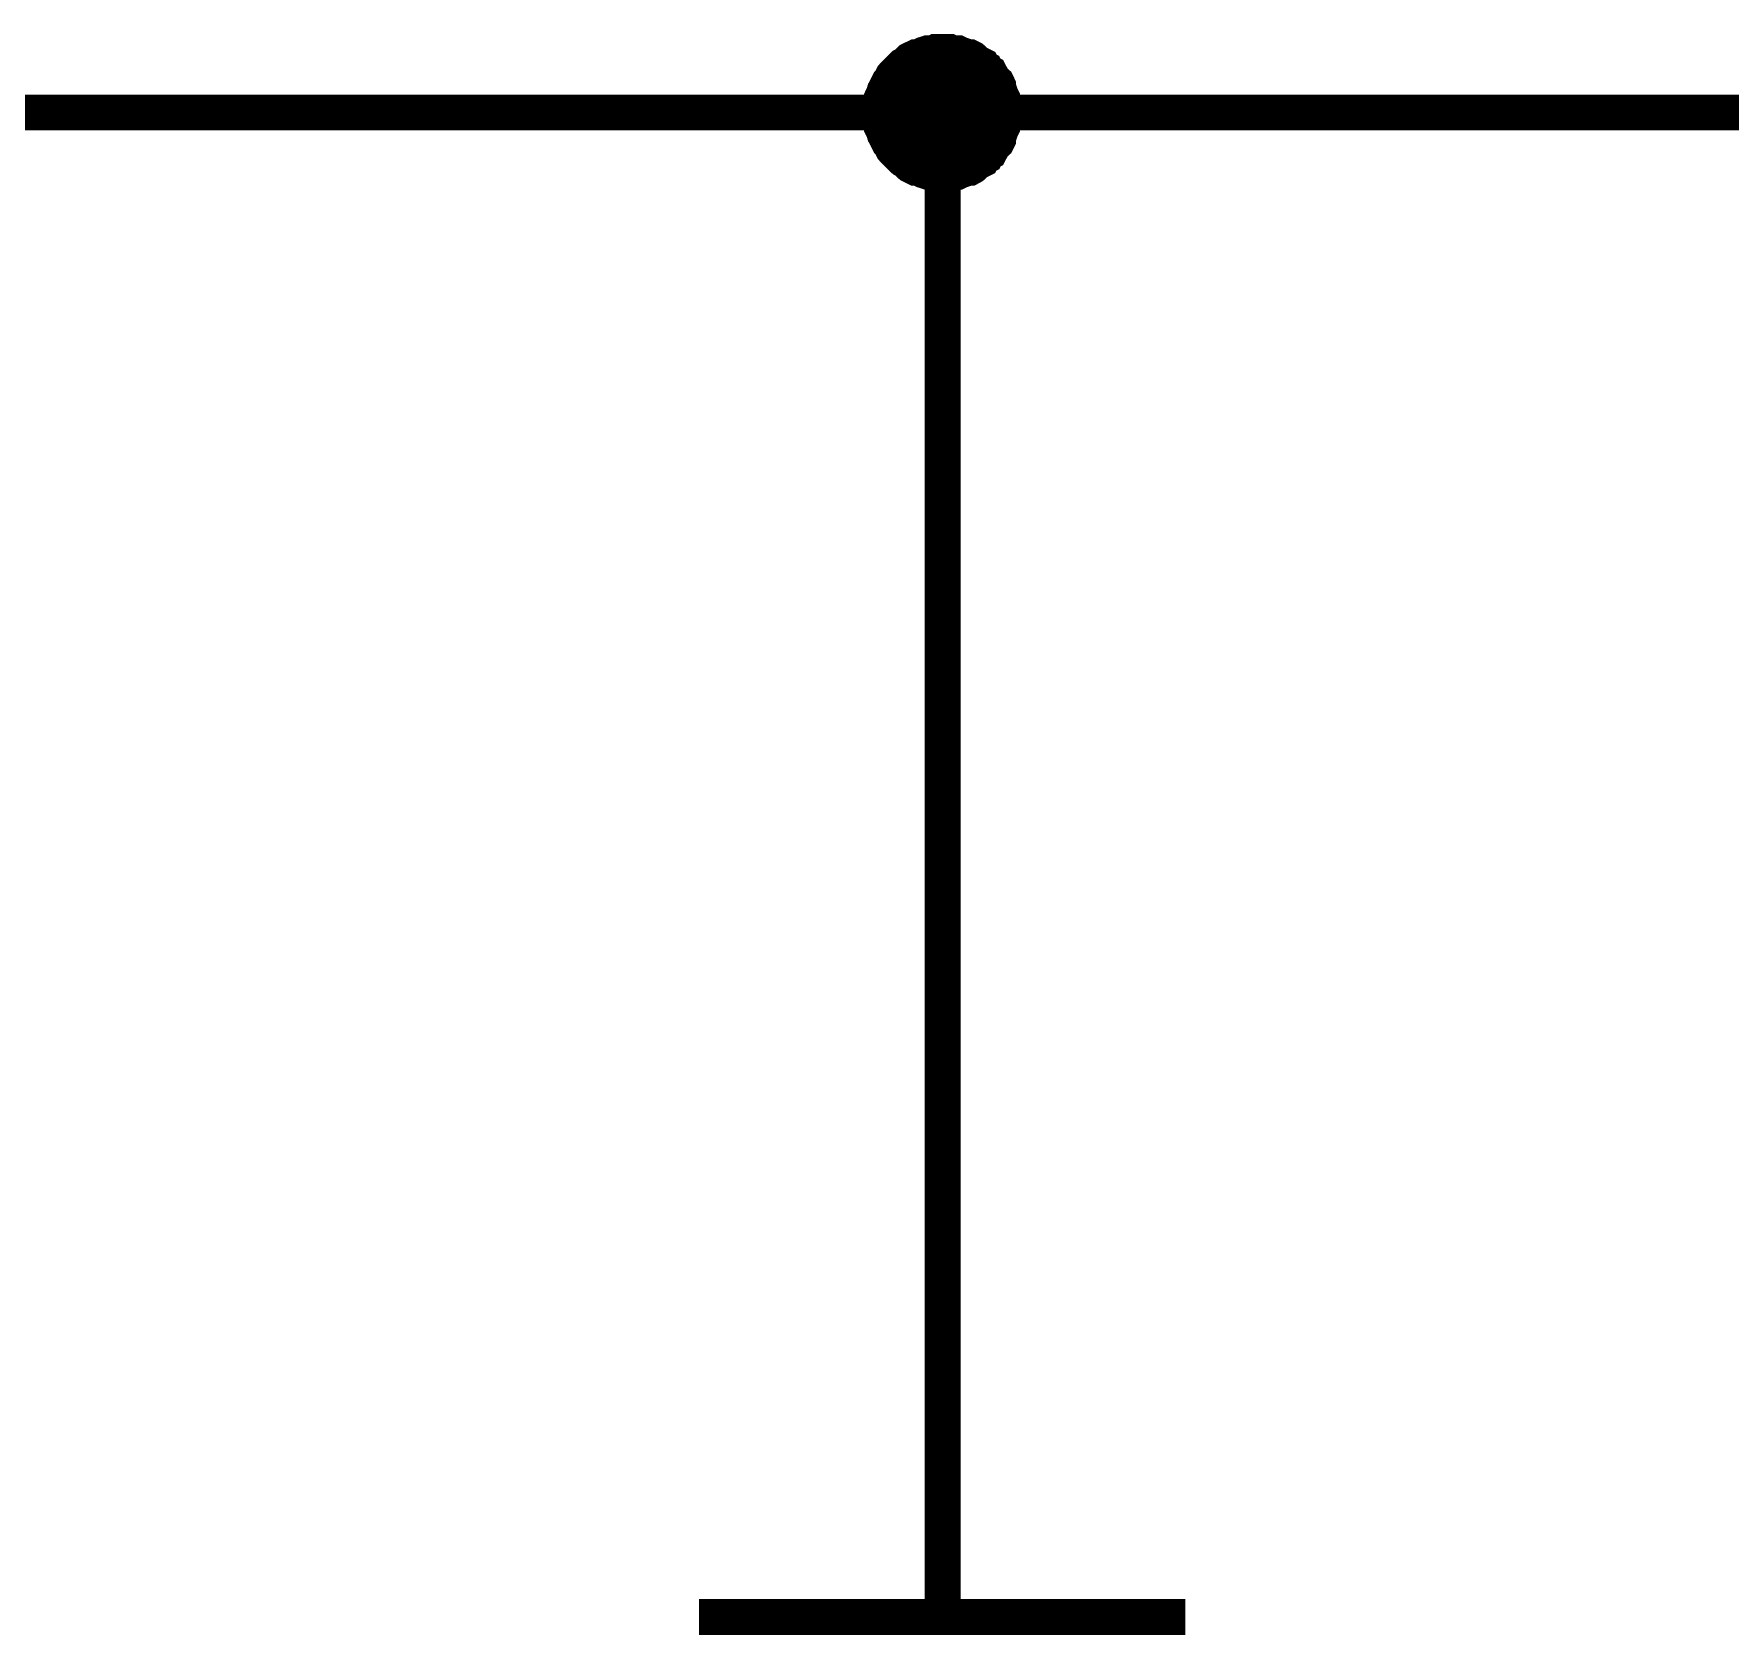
# Model space of a CAD drawing. Header units: millimetres. Extents: x 0 to 394, y 0 to 282.
# Drawn here: x 82.44 to 96.58, y 247.3 to 260.65 of the extents above; entities that cross this region are included whole.
import ezdxf

# ---------------------------------------------------------------- set-up
doc = ezdxf.new("R2010")
doc.units = ezdxf.units.MM
doc.layers.add('Sheet', color=255, linetype='Continuous')

msp = doc.modelspace()

# ---------------------------------------------------------------- linework, layer by layer
at = {"layer": 'Sheet'}
for points, const_width in [([(89.497, 259.995), (89.497, 260.017), (89.497, 260.051), (89.508, 260.073), (89.508, 260.096), (89.508, 260.118), (89.519, 260.141), (89.53, 260.175), (89.542, 260.197), (89.553, 260.219), (89.564, 260.242), (89.575, 260.253), (89.587, 260.276), (89.598, 260.298), (89.62, 260.321), (89.631, 260.332), (89.654, 260.354), (89.665, 260.365), (89.688, 260.388), (89.71, 260.399), (89.721, 260.41), (89.744, 260.433), (89.766, 260.444), (89.789, 260.455), (89.811, 260.455), (89.834, 260.467), (89.856, 260.478), (89.89, 260.489), (89.912, 260.489), (89.935, 260.489), (89.957, 260.5), (89.991, 260.5), (90.013, 260.5)], 0.3), ([(89.497, 259.995), (89.497, 260.017), (89.497, 260.051), (89.508, 260.073), (89.508, 260.096), (89.508, 260.118), (89.519, 260.141), (89.53, 260.175), (89.542, 260.197), (89.553, 260.219), (89.564, 260.242), (89.575, 260.253), (89.587, 260.276), (89.598, 260.298), (89.62, 260.321), (89.631, 260.332), (89.654, 260.354), (89.665, 260.365), (89.688, 260.388), (89.71, 260.399), (89.721, 260.41), (89.744, 260.433), (89.766, 260.444), (89.789, 260.455), (89.811, 260.455), (89.834, 260.467), (89.856, 260.478), (89.89, 260.489), (89.912, 260.489), (89.935, 260.489), (89.957, 260.5), (89.991, 260.5), (90.013, 260.5)], 0.3), ([(89.497, 259.995), (89.497, 260.017), (89.497, 260.051), (89.508, 260.073), (89.508, 260.096), (89.508, 260.118), (89.519, 260.141), (89.53, 260.175), (89.542, 260.197), (89.553, 260.219), (89.564, 260.242), (89.575, 260.253), (89.587, 260.276), (89.598, 260.298), (89.62, 260.321), (89.631, 260.332), (89.654, 260.354), (89.665, 260.365), (89.688, 260.388), (89.71, 260.399), (89.721, 260.41), (89.744, 260.433), (89.766, 260.444), (89.789, 260.455), (89.811, 260.455), (89.834, 260.467), (89.856, 260.478), (89.89, 260.489), (89.912, 260.489), (89.935, 260.489), (89.957, 260.5), (89.991, 260.5), (90.013, 260.5)], 0.3), ([(89.497, 259.995), (89.497, 260.017), (89.497, 260.051), (89.508, 260.073), (89.508, 260.096), (89.508, 260.118), (89.519, 260.141), (89.53, 260.175), (89.542, 260.197), (89.553, 260.219), (89.564, 260.242), (89.575, 260.253), (89.587, 260.276), (89.598, 260.298), (89.62, 260.321), (89.631, 260.332), (89.654, 260.354), (89.665, 260.365), (89.688, 260.388), (89.71, 260.399), (89.721, 260.41), (89.744, 260.433), (89.766, 260.444), (89.789, 260.455), (89.811, 260.455), (89.834, 260.467), (89.856, 260.478), (89.89, 260.489), (89.912, 260.489), (89.935, 260.489), (89.957, 260.5), (89.991, 260.5), (90.013, 260.5)], 0.3), ([(89.497, 259.995), (89.497, 260.017), (89.497, 260.051), (89.508, 260.073), (89.508, 260.096), (89.508, 260.118), (89.519, 260.141), (89.53, 260.175), (89.542, 260.197), (89.553, 260.219), (89.564, 260.242), (89.575, 260.253), (89.587, 260.276), (89.598, 260.298), (89.62, 260.321), (89.631, 260.332), (89.654, 260.354), (89.665, 260.365), (89.688, 260.388), (89.71, 260.399), (89.721, 260.41), (89.744, 260.433), (89.766, 260.444), (89.789, 260.455), (89.811, 260.455), (89.834, 260.467), (89.856, 260.478), (89.89, 260.489), (89.912, 260.489), (89.935, 260.489), (89.957, 260.5), (89.991, 260.5), (90.013, 260.5)], 0.0991), ([(89.497, 259.995), (89.497, 260.017), (89.497, 260.051), (89.508, 260.073), (89.508, 260.096), (89.508, 260.118), (89.519, 260.141), (89.53, 260.175), (89.542, 260.197), (89.553, 260.219), (89.564, 260.242), (89.575, 260.253), (89.587, 260.276), (89.598, 260.298), (89.62, 260.321), (89.631, 260.332), (89.654, 260.354), (89.665, 260.365), (89.688, 260.388), (89.71, 260.399), (89.721, 260.41), (89.744, 260.433), (89.766, 260.444), (89.789, 260.455), (89.811, 260.455), (89.834, 260.467), (89.856, 260.478), (89.89, 260.489), (89.912, 260.489), (89.935, 260.489), (89.957, 260.5), (89.991, 260.5), (90.013, 260.5)], 0.0991), ([(89.497, 259.995), (89.497, 260.017), (89.497, 260.051), (89.508, 260.073), (89.508, 260.096), (89.508, 260.118), (89.519, 260.141), (89.53, 260.175), (89.542, 260.197), (89.553, 260.219), (89.564, 260.242), (89.575, 260.253), (89.587, 260.276), (89.598, 260.298), (89.62, 260.321), (89.631, 260.332), (89.654, 260.354), (89.665, 260.365), (89.688, 260.388), (89.71, 260.399), (89.721, 260.41), (89.744, 260.433), (89.766, 260.444), (89.789, 260.455), (89.811, 260.455), (89.834, 260.467), (89.856, 260.478), (89.89, 260.489), (89.912, 260.489), (89.935, 260.489), (89.957, 260.5), (89.991, 260.5), (90.013, 260.5)], 0.0991), ([(89.497, 259.995), (89.497, 260.017), (89.497, 260.051), (89.508, 260.073), (89.508, 260.096), (89.508, 260.118), (89.519, 260.141), (89.53, 260.175), (89.542, 260.197), (89.553, 260.219), (89.564, 260.242), (89.575, 260.253), (89.587, 260.276), (89.598, 260.298), (89.62, 260.321), (89.631, 260.332), (89.654, 260.354), (89.665, 260.365), (89.688, 260.388), (89.71, 260.399), (89.721, 260.41), (89.744, 260.433), (89.766, 260.444), (89.789, 260.455), (89.811, 260.455), (89.834, 260.467), (89.856, 260.478), (89.89, 260.489), (89.912, 260.489), (89.935, 260.489), (89.957, 260.5), (89.991, 260.5), (90.013, 260.5)], 0.0991), ([(90.013, 260.5), (90.013, 260.5)], 0.3), ([(90.013, 260.5), (90.036, 260.5), (90.069, 260.5), (90.092, 260.489), (90.114, 260.489), (90.137, 260.489), (90.159, 260.478), (90.193, 260.467), (90.215, 260.455), (90.238, 260.455), (90.26, 260.444), (90.272, 260.433), (90.294, 260.41), (90.317, 260.399), (90.339, 260.388), (90.35, 260.365), (90.373, 260.354), (90.384, 260.332), (90.406, 260.321), (90.418, 260.298), (90.429, 260.276), (90.451, 260.253), (90.463, 260.242), (90.474, 260.219), (90.474, 260.197), (90.485, 260.175), (90.496, 260.141), (90.507, 260.118), (90.507, 260.096), (90.507, 260.073), (90.519, 260.051), (90.519, 260.017), (90.519, 259.995)], 0.3), ([(90.013, 260.5), (90.013, 260.5)], 0.3), ([(90.013, 260.5), (90.036, 260.5), (90.069, 260.5), (90.092, 260.489), (90.114, 260.489), (90.137, 260.489), (90.159, 260.478), (90.193, 260.467), (90.215, 260.455), (90.238, 260.455), (90.26, 260.444), (90.272, 260.433), (90.294, 260.41), (90.317, 260.399), (90.339, 260.388), (90.35, 260.365), (90.373, 260.354), (90.384, 260.332), (90.406, 260.321), (90.418, 260.298), (90.429, 260.276), (90.451, 260.253), (90.463, 260.242), (90.474, 260.219), (90.474, 260.197), (90.485, 260.175), (90.496, 260.141), (90.507, 260.118), (90.507, 260.096), (90.507, 260.073), (90.519, 260.051), (90.519, 260.017), (90.519, 259.995)], 0.3), ([(90.013, 260.5), (90.013, 260.5)], 0.3), ([(90.013, 260.5), (90.036, 260.5), (90.069, 260.5), (90.092, 260.489), (90.114, 260.489), (90.137, 260.489), (90.159, 260.478), (90.193, 260.467), (90.215, 260.455), (90.238, 260.455), (90.26, 260.444), (90.272, 260.433), (90.294, 260.41), (90.317, 260.399), (90.339, 260.388), (90.35, 260.365), (90.373, 260.354), (90.384, 260.332), (90.406, 260.321), (90.418, 260.298), (90.429, 260.276), (90.451, 260.253), (90.463, 260.242), (90.474, 260.219), (90.474, 260.197), (90.485, 260.175), (90.496, 260.141), (90.507, 260.118), (90.507, 260.096), (90.507, 260.073), (90.519, 260.051), (90.519, 260.017), (90.519, 259.995)], 0.3), ([(90.013, 260.5), (90.013, 260.5)], 0.3), ([(90.013, 260.5), (90.036, 260.5), (90.069, 260.5), (90.092, 260.489), (90.114, 260.489), (90.137, 260.489), (90.159, 260.478), (90.193, 260.467), (90.215, 260.455), (90.238, 260.455), (90.26, 260.444), (90.272, 260.433), (90.294, 260.41), (90.317, 260.399), (90.339, 260.388), (90.35, 260.365), (90.373, 260.354), (90.384, 260.332), (90.406, 260.321), (90.418, 260.298), (90.429, 260.276), (90.451, 260.253), (90.463, 260.242), (90.474, 260.219), (90.474, 260.197), (90.485, 260.175), (90.496, 260.141), (90.507, 260.118), (90.507, 260.096), (90.507, 260.073), (90.519, 260.051), (90.519, 260.017), (90.519, 259.995)], 0.3), ([(90.013, 260.5), (90.013, 260.5)], 0.0991), ([(90.013, 260.5), (90.036, 260.5), (90.069, 260.5), (90.092, 260.489), (90.114, 260.489), (90.137, 260.489), (90.159, 260.478), (90.193, 260.467), (90.215, 260.455), (90.238, 260.455), (90.26, 260.444), (90.272, 260.433), (90.294, 260.41), (90.317, 260.399), (90.339, 260.388), (90.35, 260.365), (90.373, 260.354), (90.384, 260.332), (90.406, 260.321), (90.418, 260.298), (90.429, 260.276), (90.451, 260.253), (90.463, 260.242), (90.474, 260.219), (90.474, 260.197), (90.485, 260.175), (90.496, 260.141), (90.507, 260.118), (90.507, 260.096), (90.507, 260.073), (90.519, 260.051), (90.519, 260.017), (90.519, 259.995)], 0.0991), ([(90.013, 260.5), (90.013, 260.5)], 0.0991), ([(90.013, 260.5), (90.036, 260.5), (90.069, 260.5), (90.092, 260.489), (90.114, 260.489), (90.137, 260.489), (90.159, 260.478), (90.193, 260.467), (90.215, 260.455), (90.238, 260.455), (90.26, 260.444), (90.272, 260.433), (90.294, 260.41), (90.317, 260.399), (90.339, 260.388), (90.35, 260.365), (90.373, 260.354), (90.384, 260.332), (90.406, 260.321), (90.418, 260.298), (90.429, 260.276), (90.451, 260.253), (90.463, 260.242), (90.474, 260.219), (90.474, 260.197), (90.485, 260.175), (90.496, 260.141), (90.507, 260.118), (90.507, 260.096), (90.507, 260.073), (90.519, 260.051), (90.519, 260.017), (90.519, 259.995)], 0.0991), ([(90.013, 260.5), (90.013, 260.5)], 0.0991), ([(90.013, 260.5), (90.036, 260.5), (90.069, 260.5), (90.092, 260.489), (90.114, 260.489), (90.137, 260.489), (90.159, 260.478), (90.193, 260.467), (90.215, 260.455), (90.238, 260.455), (90.26, 260.444), (90.272, 260.433), (90.294, 260.41), (90.317, 260.399), (90.339, 260.388), (90.35, 260.365), (90.373, 260.354), (90.384, 260.332), (90.406, 260.321), (90.418, 260.298), (90.429, 260.276), (90.451, 260.253), (90.463, 260.242), (90.474, 260.219), (90.474, 260.197), (90.485, 260.175), (90.496, 260.141), (90.507, 260.118), (90.507, 260.096), (90.507, 260.073), (90.519, 260.051), (90.519, 260.017), (90.519, 259.995)], 0.0991), ([(90.013, 260.5), (90.013, 260.5)], 0.0991), ([(90.013, 260.5), (90.036, 260.5), (90.069, 260.5), (90.092, 260.489), (90.114, 260.489), (90.137, 260.489), (90.159, 260.478), (90.193, 260.467), (90.215, 260.455), (90.238, 260.455), (90.26, 260.444), (90.272, 260.433), (90.294, 260.41), (90.317, 260.399), (90.339, 260.388), (90.35, 260.365), (90.373, 260.354), (90.384, 260.332), (90.406, 260.321), (90.418, 260.298), (90.429, 260.276), (90.451, 260.253), (90.463, 260.242), (90.474, 260.219), (90.474, 260.197), (90.485, 260.175), (90.496, 260.141), (90.507, 260.118), (90.507, 260.096), (90.507, 260.073), (90.519, 260.051), (90.519, 260.017), (90.519, 259.995)], 0.0991), ([(80.007, 259.995), (90.013, 259.995), (100.009, 259.995), (100.009, 257.614)], 0.3), ([(90.013, 259.489), (89.991, 259.489), (89.957, 259.489), (89.935, 259.501), (89.912, 259.501), (89.89, 259.501), (89.856, 259.512), (89.834, 259.523), (89.811, 259.534), (89.789, 259.534), (89.766, 259.546), (89.744, 259.557), (89.721, 259.579), (89.71, 259.591), (89.688, 259.602), (89.665, 259.624), (89.654, 259.635), (89.631, 259.658), (89.62, 259.669), (89.598, 259.692), (89.587, 259.714), (89.575, 259.737), (89.564, 259.748), (89.553, 259.77), (89.542, 259.793), (89.53, 259.815), (89.519, 259.849), (89.508, 259.871), (89.508, 259.894), (89.508, 259.916), (89.497, 259.939), (89.497, 259.972), (89.497, 259.995)], 0.3), ([(89.497, 259.995), (89.497, 259.995)], 0.3), ([(90.013, 259.489), (89.991, 259.489), (89.957, 259.489), (89.935, 259.501), (89.912, 259.501), (89.89, 259.501), (89.856, 259.512), (89.834, 259.523), (89.811, 259.534), (89.789, 259.534), (89.766, 259.546), (89.744, 259.557), (89.721, 259.579), (89.71, 259.591), (89.688, 259.602), (89.665, 259.624), (89.654, 259.635), (89.631, 259.658), (89.62, 259.669), (89.598, 259.692), (89.587, 259.714), (89.575, 259.737), (89.564, 259.748), (89.553, 259.77), (89.542, 259.793), (89.53, 259.815), (89.519, 259.849), (89.508, 259.871), (89.508, 259.894), (89.508, 259.916), (89.497, 259.939), (89.497, 259.972), (89.497, 259.995)], 0.3), ([(89.497, 259.995), (89.497, 259.995)], 0.3), ([(90.013, 259.489), (89.991, 259.489), (89.957, 259.489), (89.935, 259.501), (89.912, 259.501), (89.89, 259.501), (89.856, 259.512), (89.834, 259.523), (89.811, 259.534), (89.789, 259.534), (89.766, 259.546), (89.744, 259.557), (89.721, 259.579), (89.71, 259.591), (89.688, 259.602), (89.665, 259.624), (89.654, 259.635), (89.631, 259.658), (89.62, 259.669), (89.598, 259.692), (89.587, 259.714), (89.575, 259.737), (89.564, 259.748), (89.553, 259.77), (89.542, 259.793), (89.53, 259.815), (89.519, 259.849), (89.508, 259.871), (89.508, 259.894), (89.508, 259.916), (89.497, 259.939), (89.497, 259.972), (89.497, 259.995)], 0.3), ([(89.497, 259.995), (89.497, 259.995)], 0.3), ([(90.013, 259.489), (89.991, 259.489), (89.957, 259.489), (89.935, 259.501), (89.912, 259.501), (89.89, 259.501), (89.856, 259.512), (89.834, 259.523), (89.811, 259.534), (89.789, 259.534), (89.766, 259.546), (89.744, 259.557), (89.721, 259.579), (89.71, 259.591), (89.688, 259.602), (89.665, 259.624), (89.654, 259.635), (89.631, 259.658), (89.62, 259.669), (89.598, 259.692), (89.587, 259.714), (89.575, 259.737), (89.564, 259.748), (89.553, 259.77), (89.542, 259.793), (89.53, 259.815), (89.519, 259.849), (89.508, 259.871), (89.508, 259.894), (89.508, 259.916), (89.497, 259.939), (89.497, 259.972), (89.497, 259.995)], 0.3), ([(89.497, 259.995), (89.497, 259.995)], 0.3), ([(90.519, 259.995), (90.519, 259.972), (90.519, 259.939), (90.507, 259.916), (90.507, 259.894), (90.507, 259.871), (90.496, 259.849), (90.485, 259.815), (90.474, 259.793), (90.474, 259.77), (90.463, 259.748), (90.451, 259.737), (90.429, 259.714), (90.418, 259.692), (90.406, 259.669), (90.384, 259.658), (90.373, 259.635), (90.35, 259.624), (90.339, 259.602), (90.317, 259.591), (90.294, 259.579), (90.272, 259.557), (90.26, 259.546), (90.238, 259.534), (90.215, 259.534), (90.193, 259.523), (90.159, 259.512), (90.137, 259.501), (90.114, 259.501), (90.092, 259.501), (90.069, 259.489), (90.036, 259.489), (90.013, 259.489)], 0.3), ([(90.013, 249.999), (90.013, 259.995)], 0.3), ([(90.519, 259.995), (90.519, 259.972), (90.519, 259.939), (90.507, 259.916), (90.507, 259.894), (90.507, 259.871), (90.496, 259.849), (90.485, 259.815), (90.474, 259.793), (90.474, 259.77), (90.463, 259.748), (90.451, 259.737), (90.429, 259.714), (90.418, 259.692), (90.406, 259.669), (90.384, 259.658), (90.373, 259.635), (90.35, 259.624), (90.339, 259.602), (90.317, 259.591), (90.294, 259.579), (90.272, 259.557), (90.26, 259.546), (90.238, 259.534), (90.215, 259.534), (90.193, 259.523), (90.159, 259.512), (90.137, 259.501), (90.114, 259.501), (90.092, 259.501), (90.069, 259.489), (90.036, 259.489), (90.013, 259.489)], 0.3), ([(90.519, 259.995), (90.519, 259.972), (90.519, 259.939), (90.507, 259.916), (90.507, 259.894), (90.507, 259.871), (90.496, 259.849), (90.485, 259.815), (90.474, 259.793), (90.474, 259.77), (90.463, 259.748), (90.451, 259.737), (90.429, 259.714), (90.418, 259.692), (90.406, 259.669), (90.384, 259.658), (90.373, 259.635), (90.35, 259.624), (90.339, 259.602), (90.317, 259.591), (90.294, 259.579), (90.272, 259.557), (90.26, 259.546), (90.238, 259.534), (90.215, 259.534), (90.193, 259.523), (90.159, 259.512), (90.137, 259.501), (90.114, 259.501), (90.092, 259.501), (90.069, 259.489), (90.036, 259.489), (90.013, 259.489)], 0.3), ([(90.519, 259.995), (90.519, 259.972), (90.519, 259.939), (90.507, 259.916), (90.507, 259.894), (90.507, 259.871), (90.496, 259.849), (90.485, 259.815), (90.474, 259.793), (90.474, 259.77), (90.463, 259.748), (90.451, 259.737), (90.429, 259.714), (90.418, 259.692), (90.406, 259.669), (90.384, 259.658), (90.373, 259.635), (90.35, 259.624), (90.339, 259.602), (90.317, 259.591), (90.294, 259.579), (90.272, 259.557), (90.26, 259.546), (90.238, 259.534), (90.215, 259.534), (90.193, 259.523), (90.159, 259.512), (90.137, 259.501), (90.114, 259.501), (90.092, 259.501), (90.069, 259.489), (90.036, 259.489), (90.013, 259.489)], 0.3), ([(90.519, 259.995), (90.519, 259.995), (90.519, 259.995), (90.519, 259.995), (90.519, 259.995), (90.519, 259.995), (90.519, 259.995), (90.519, 259.995), (90.519, 259.995), (90.519, 259.995), (90.519, 259.995), (90.519, 259.995), (90.519, 259.995), (90.519, 259.995), (90.519, 259.995), (90.519, 259.995), (90.519, 259.995), (90.519, 259.995), (90.519, 259.995), (90.519, 259.995), (90.519, 259.995), (90.519, 259.995), (90.519, 259.995), (90.519, 259.995), (90.519, 259.995), (90.519, 259.995), (90.519, 259.995), (90.519, 259.995), (90.519, 259.995), (90.519, 259.995), (90.519, 259.995), (90.519, 259.995), (90.519, 259.995)], 0.3), ([(90.519, 259.995), (90.519, 259.995)], 0.3), ([(90.519, 259.995), (90.519, 259.995), (90.519, 259.995), (90.519, 259.995), (90.519, 259.995), (90.519, 259.995), (90.519, 259.995), (90.519, 259.995), (90.519, 259.995), (90.519, 259.995), (90.519, 259.995), (90.519, 259.995), (90.519, 259.995), (90.519, 259.995), (90.519, 259.995), (90.519, 259.995), (90.519, 259.995), (90.519, 259.995), (90.519, 259.995), (90.519, 259.995), (90.519, 259.995), (90.519, 259.995), (90.519, 259.995), (90.519, 259.995), (90.519, 259.995), (90.519, 259.995), (90.519, 259.995), (90.519, 259.995), (90.519, 259.995), (90.519, 259.995), (90.519, 259.995), (90.519, 259.995), (90.519, 259.995)], 0.3), ([(90.519, 259.995), (90.519, 259.995)], 0.3), ([(90.519, 259.995), (90.519, 259.995), (90.519, 259.995), (90.519, 259.995), (90.519, 259.995), (90.519, 259.995), (90.519, 259.995), (90.519, 259.995), (90.519, 259.995), (90.519, 259.995), (90.519, 259.995), (90.519, 259.995), (90.519, 259.995), (90.519, 259.995), (90.519, 259.995), (90.519, 259.995), (90.519, 259.995), (90.519, 259.995), (90.519, 259.995), (90.519, 259.995), (90.519, 259.995), (90.519, 259.995), (90.519, 259.995), (90.519, 259.995), (90.519, 259.995), (90.519, 259.995), (90.519, 259.995), (90.519, 259.995), (90.519, 259.995), (90.519, 259.995), (90.519, 259.995), (90.519, 259.995), (90.519, 259.995)], 0.3), ([(90.519, 259.995), (90.519, 259.995)], 0.3), ([(90.519, 259.995), (90.519, 259.995), (90.519, 259.995), (90.519, 259.995), (90.519, 259.995), (90.519, 259.995), (90.519, 259.995), (90.519, 259.995), (90.519, 259.995), (90.519, 259.995), (90.519, 259.995), (90.519, 259.995), (90.519, 259.995), (90.519, 259.995), (90.519, 259.995), (90.519, 259.995), (90.519, 259.995), (90.519, 259.995), (90.519, 259.995), (90.519, 259.995), (90.519, 259.995), (90.519, 259.995), (90.519, 259.995), (90.519, 259.995), (90.519, 259.995), (90.519, 259.995), (90.519, 259.995), (90.519, 259.995), (90.519, 259.995), (90.519, 259.995), (90.519, 259.995), (90.519, 259.995), (90.519, 259.995)], 0.3), ([(90.519, 259.995), (90.519, 259.995)], 0.3), ([(90.013, 259.489), (89.991, 259.489), (89.957, 259.489), (89.935, 259.501), (89.912, 259.501), (89.89, 259.501), (89.856, 259.512), (89.834, 259.523), (89.811, 259.534), (89.789, 259.534), (89.766, 259.546), (89.744, 259.557), (89.721, 259.579), (89.71, 259.591), (89.688, 259.602), (89.665, 259.624), (89.654, 259.635), (89.631, 259.658), (89.62, 259.669), (89.598, 259.692), (89.587, 259.714), (89.575, 259.737), (89.564, 259.748), (89.553, 259.77), (89.542, 259.793), (89.53, 259.815), (89.519, 259.849), (89.508, 259.871), (89.508, 259.894), (89.508, 259.916), (89.497, 259.939), (89.497, 259.972), (89.497, 259.995)], 0.0991), ([(89.497, 259.995), (89.497, 259.995)], 0.0991), ([(90.013, 259.489), (89.991, 259.489), (89.957, 259.489), (89.935, 259.501), (89.912, 259.501), (89.89, 259.501), (89.856, 259.512), (89.834, 259.523), (89.811, 259.534), (89.789, 259.534), (89.766, 259.546), (89.744, 259.557), (89.721, 259.579), (89.71, 259.591), (89.688, 259.602), (89.665, 259.624), (89.654, 259.635), (89.631, 259.658), (89.62, 259.669), (89.598, 259.692), (89.587, 259.714), (89.575, 259.737), (89.564, 259.748), (89.553, 259.77), (89.542, 259.793), (89.53, 259.815), (89.519, 259.849), (89.508, 259.871), (89.508, 259.894), (89.508, 259.916), (89.497, 259.939), (89.497, 259.972), (89.497, 259.995)], 0.0991), ([(89.497, 259.995), (89.497, 259.995)], 0.0991), ([(90.013, 259.489), (89.991, 259.489), (89.957, 259.489), (89.935, 259.501), (89.912, 259.501), (89.89, 259.501), (89.856, 259.512), (89.834, 259.523), (89.811, 259.534), (89.789, 259.534), (89.766, 259.546), (89.744, 259.557), (89.721, 259.579), (89.71, 259.591), (89.688, 259.602), (89.665, 259.624), (89.654, 259.635), (89.631, 259.658), (89.62, 259.669), (89.598, 259.692), (89.587, 259.714), (89.575, 259.737), (89.564, 259.748), (89.553, 259.77), (89.542, 259.793), (89.53, 259.815), (89.519, 259.849), (89.508, 259.871), (89.508, 259.894), (89.508, 259.916), (89.497, 259.939), (89.497, 259.972), (89.497, 259.995)], 0.0991), ([(89.497, 259.995), (89.497, 259.995)], 0.0991), ([(90.013, 259.489), (89.991, 259.489), (89.957, 259.489), (89.935, 259.501), (89.912, 259.501), (89.89, 259.501), (89.856, 259.512), (89.834, 259.523), (89.811, 259.534), (89.789, 259.534), (89.766, 259.546), (89.744, 259.557), (89.721, 259.579), (89.71, 259.591), (89.688, 259.602), (89.665, 259.624), (89.654, 259.635), (89.631, 259.658), (89.62, 259.669), (89.598, 259.692), (89.587, 259.714), (89.575, 259.737), (89.564, 259.748), (89.553, 259.77), (89.542, 259.793), (89.53, 259.815), (89.519, 259.849), (89.508, 259.871), (89.508, 259.894), (89.508, 259.916), (89.497, 259.939), (89.497, 259.972), (89.497, 259.995)], 0.0991), ([(89.497, 259.995), (89.497, 259.995)], 0.0991), ([(90.519, 259.995), (90.519, 259.972), (90.519, 259.939), (90.507, 259.916), (90.507, 259.894), (90.507, 259.871), (90.496, 259.849), (90.485, 259.815), (90.474, 259.793), (90.474, 259.77), (90.463, 259.748), (90.451, 259.737), (90.429, 259.714), (90.418, 259.692), (90.406, 259.669), (90.384, 259.658), (90.373, 259.635), (90.35, 259.624), (90.339, 259.602), (90.317, 259.591), (90.294, 259.579), (90.272, 259.557), (90.26, 259.546), (90.238, 259.534), (90.215, 259.534), (90.193, 259.523), (90.159, 259.512), (90.137, 259.501), (90.114, 259.501), (90.092, 259.501), (90.069, 259.489), (90.036, 259.489), (90.013, 259.489)], 0.0991), ([(90.519, 259.995), (90.519, 259.972), (90.519, 259.939), (90.507, 259.916), (90.507, 259.894), (90.507, 259.871), (90.496, 259.849), (90.485, 259.815), (90.474, 259.793), (90.474, 259.77), (90.463, 259.748), (90.451, 259.737), (90.429, 259.714), (90.418, 259.692), (90.406, 259.669), (90.384, 259.658), (90.373, 259.635), (90.35, 259.624), (90.339, 259.602), (90.317, 259.591), (90.294, 259.579), (90.272, 259.557), (90.26, 259.546), (90.238, 259.534), (90.215, 259.534), (90.193, 259.523), (90.159, 259.512), (90.137, 259.501), (90.114, 259.501), (90.092, 259.501), (90.069, 259.489), (90.036, 259.489), (90.013, 259.489)], 0.0991), ([(90.519, 259.995), (90.519, 259.972), (90.519, 259.939), (90.507, 259.916), (90.507, 259.894), (90.507, 259.871), (90.496, 259.849), (90.485, 259.815), (90.474, 259.793), (90.474, 259.77), (90.463, 259.748), (90.451, 259.737), (90.429, 259.714), (90.418, 259.692), (90.406, 259.669), (90.384, 259.658), (90.373, 259.635), (90.35, 259.624), (90.339, 259.602), (90.317, 259.591), (90.294, 259.579), (90.272, 259.557), (90.26, 259.546), (90.238, 259.534), (90.215, 259.534), (90.193, 259.523), (90.159, 259.512), (90.137, 259.501), (90.114, 259.501), (90.092, 259.501), (90.069, 259.489), (90.036, 259.489), (90.013, 259.489)], 0.0991), ([(90.519, 259.995), (90.519, 259.972), (90.519, 259.939), (90.507, 259.916), (90.507, 259.894), (90.507, 259.871), (90.496, 259.849), (90.485, 259.815), (90.474, 259.793), (90.474, 259.77), (90.463, 259.748), (90.451, 259.737), (90.429, 259.714), (90.418, 259.692), (90.406, 259.669), (90.384, 259.658), (90.373, 259.635), (90.35, 259.624), (90.339, 259.602), (90.317, 259.591), (90.294, 259.579), (90.272, 259.557), (90.26, 259.546), (90.238, 259.534), (90.215, 259.534), (90.193, 259.523), (90.159, 259.512), (90.137, 259.501), (90.114, 259.501), (90.092, 259.501), (90.069, 259.489), (90.036, 259.489), (90.013, 259.489)], 0.0991), ([(90.519, 259.995), (90.519, 259.995), (90.519, 259.995), (90.519, 259.995), (90.519, 259.995), (90.519, 259.995), (90.519, 259.995), (90.519, 259.995), (90.519, 259.995), (90.519, 259.995), (90.519, 259.995), (90.519, 259.995), (90.519, 259.995), (90.519, 259.995), (90.519, 259.995), (90.519, 259.995), (90.519, 259.995), (90.519, 259.995), (90.519, 259.995), (90.519, 259.995), (90.519, 259.995), (90.519, 259.995), (90.519, 259.995), (90.519, 259.995), (90.519, 259.995), (90.519, 259.995), (90.519, 259.995), (90.519, 259.995), (90.519, 259.995), (90.519, 259.995), (90.519, 259.995), (90.519, 259.995), (90.519, 259.995)], 0.0991), ([(90.519, 259.995), (90.519, 259.995)], 0.0991), ([(90.519, 259.995), (90.519, 259.995), (90.519, 259.995), (90.519, 259.995), (90.519, 259.995), (90.519, 259.995), (90.519, 259.995), (90.519, 259.995), (90.519, 259.995), (90.519, 259.995), (90.519, 259.995), (90.519, 259.995), (90.519, 259.995), (90.519, 259.995), (90.519, 259.995), (90.519, 259.995), (90.519, 259.995), (90.519, 259.995), (90.519, 259.995), (90.519, 259.995), (90.519, 259.995), (90.519, 259.995), (90.519, 259.995), (90.519, 259.995), (90.519, 259.995), (90.519, 259.995), (90.519, 259.995), (90.519, 259.995), (90.519, 259.995), (90.519, 259.995), (90.519, 259.995), (90.519, 259.995), (90.519, 259.995)], 0.0991), ([(90.519, 259.995), (90.519, 259.995)], 0.0991), ([(90.519, 259.995), (90.519, 259.995), (90.519, 259.995), (90.519, 259.995), (90.519, 259.995), (90.519, 259.995), (90.519, 259.995), (90.519, 259.995), (90.519, 259.995), (90.519, 259.995), (90.519, 259.995), (90.519, 259.995), (90.519, 259.995), (90.519, 259.995), (90.519, 259.995), (90.519, 259.995), (90.519, 259.995), (90.519, 259.995), (90.519, 259.995), (90.519, 259.995), (90.519, 259.995), (90.519, 259.995), (90.519, 259.995), (90.519, 259.995), (90.519, 259.995), (90.519, 259.995), (90.519, 259.995), (90.519, 259.995), (90.519, 259.995), (90.519, 259.995), (90.519, 259.995), (90.519, 259.995), (90.519, 259.995)], 0.0991), ([(90.519, 259.995), (90.519, 259.995)], 0.0991), ([(90.519, 259.995), (90.519, 259.995), (90.519, 259.995), (90.519, 259.995), (90.519, 259.995), (90.519, 259.995), (90.519, 259.995), (90.519, 259.995), (90.519, 259.995), (90.519, 259.995), (90.519, 259.995), (90.519, 259.995), (90.519, 259.995), (90.519, 259.995), (90.519, 259.995), (90.519, 259.995), (90.519, 259.995), (90.519, 259.995), (90.519, 259.995), (90.519, 259.995), (90.519, 259.995), (90.519, 259.995), (90.519, 259.995), (90.519, 259.995), (90.519, 259.995), (90.519, 259.995), (90.519, 259.995), (90.519, 259.995), (90.519, 259.995), (90.519, 259.995), (90.519, 259.995), (90.519, 259.995), (90.519, 259.995)], 0.0991), ([(90.519, 259.995), (90.519, 259.995)], 0.0991), ([(90.013, 247.45), (90.013, 249.999)], 0.3), ([(87.981, 247.45), (92.035, 247.45)], 0.3)]:
    msp.add_lwpolyline(points, dxfattribs=dict(at, const_width=const_width))
at = {"layer": 'Sheet', "const_width": 0.508}
msp.add_lwpolyline([(89.746, 260, 1), (90.254, 260, 1)], format="xyb", close=True, dxfattribs=at)

doc.saveas('drawing.dxf')
